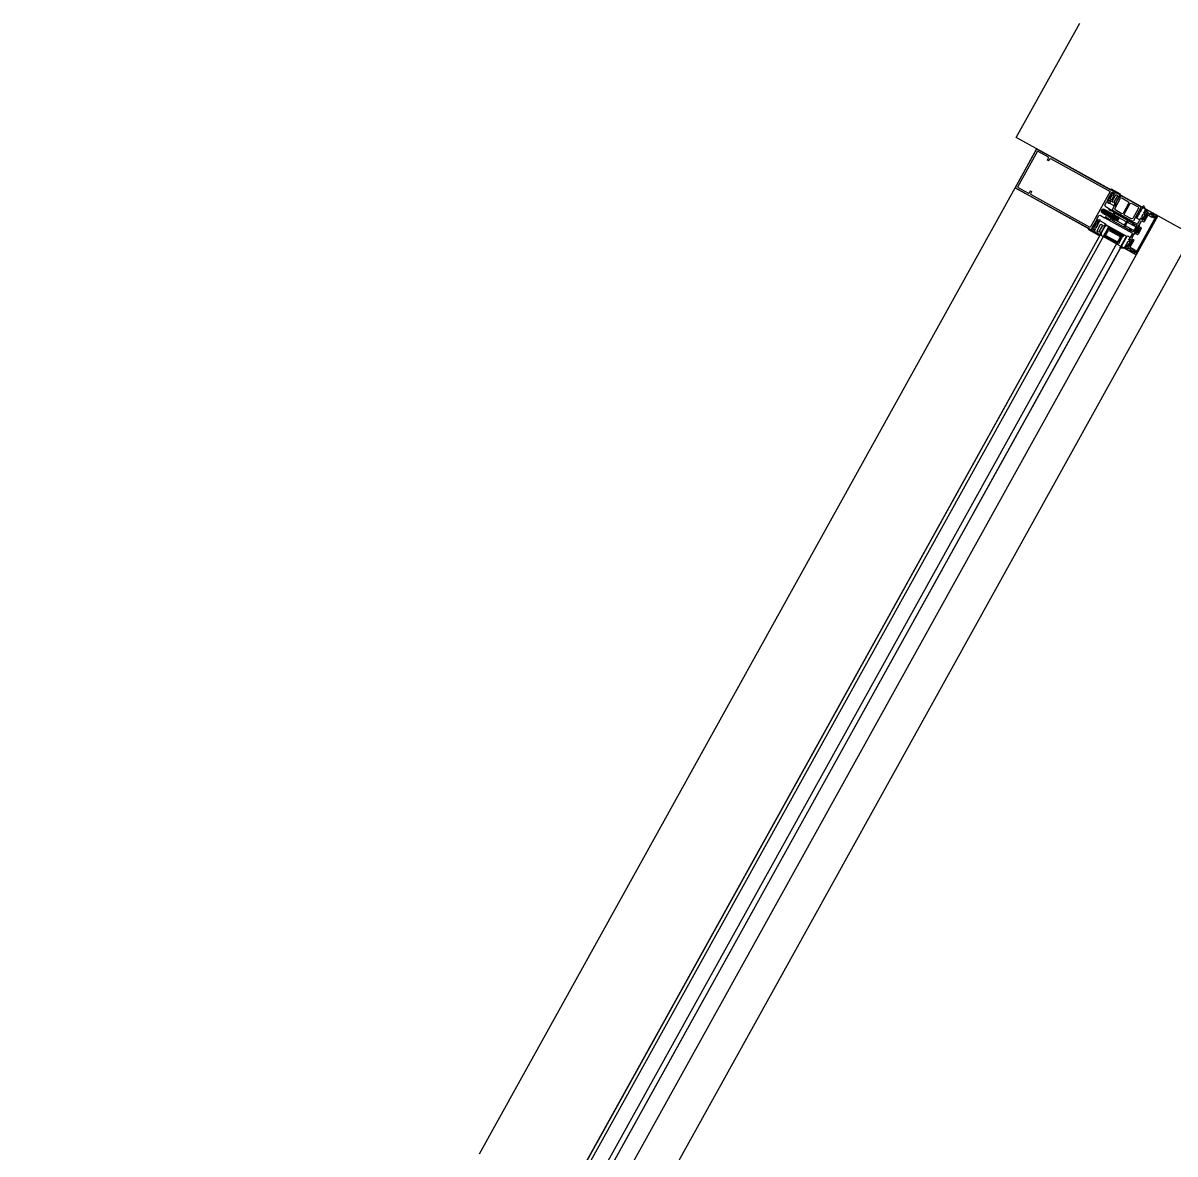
# Model space of a CAD drawing. Header units: metres. Extents: x 3.2 to 22.3, y 0.7 to 22.8.
# Drawn here: x 14.998 to 15.528, y 10.209 to 10.729 of the extents above; entities that cross this region are included whole.
import ezdxf

# ---------------------------------------------------------------- set-up
doc = ezdxf.new("R2010")
doc.units = ezdxf.units.M
doc.layers.add('ARREDI', color=9, linetype='Continuous')
doc.layers.add('PARETI_STRUTTURE', color=7, linetype='Continuous')

msp = doc.modelspace()

# ---------------------------------------------------------------- linework, layer by layer
at = {"layer": 'ARREDI'}
for points in [[(15.45465, 10.65338), (15.46439, 10.67095)], [(15.46946, 10.66589), (15.46938, 10.66615), (15.46985, 10.66701), (15.46978, 10.66728), (15.46478, 10.67006), (15.45563, 10.65351), (15.46062, 10.65075), (15.46088, 10.65083), (15.46137, 10.65169)], [(15.46439, 10.67094), (15.46465, 10.67102)], [(15.46465, 10.67102), (15.47102, 10.66749), (15.4984, 10.65231)], [(15.47007, 10.66578), (15.4698, 10.66569), (15.46945, 10.66589)], [(15.47006, 10.66576), (15.47055, 10.66662), (15.47081, 10.66671), (15.49819, 10.65153)], [(15.45473, 10.65312), (15.45465, 10.65338)], [(15.4611, 10.64959), (15.45473, 10.65312)], [(15.50046, 10.65117), (15.4984, 10.65232), (15.49857, 10.65262)], [(15.49856, 10.65263), (15.49873, 10.65267)], [(15.49872, 10.65268), (15.50275, 10.65044)], [(15.48847, 10.63441), (15.4611, 10.64959)], [(15.46137, 10.65168), (15.46163, 10.65177), (15.46198, 10.65157)], [(15.46197, 10.65157), (15.46205, 10.65131), (15.46158, 10.65045), (15.46165, 10.65018)], [(15.48903, 10.635), (15.46165, 10.65018)], [(15.49819, 10.65153), (15.48902, 10.635)], [(15.49585, 10.64471), (15.4957, 10.64526), (15.49661, 10.64691)], [(15.49661, 10.64692), (15.49678, 10.64696), (15.49736, 10.64664)], [(15.49702, 10.6474), (15.49698, 10.64757), (15.49794, 10.64929), (15.4979, 10.64942), (15.49802, 10.64946), (15.49898, 10.65118)], [(15.49785, 10.64709), (15.49768, 10.64705), (15.49703, 10.64741)], [(15.4976, 10.64749), (15.49775, 10.64838), (15.49871, 10.6501), (15.49937, 10.6507)], [(15.49782, 10.64741), (15.4976, 10.64749)], [(15.49837, 10.64698), (15.49781, 10.64598)], [(15.49782, 10.64742), (15.49792, 10.64758), (15.49847, 10.64728), (15.49851, 10.64722), (15.4985, 10.64711), (15.49835, 10.64694), (15.49797, 10.64628)], [(15.49785, 10.64709), (15.49803, 10.64744), (15.49835, 10.64713)], [(15.49826, 10.6482), (15.49912, 10.64976)], [(15.49834, 10.64795), (15.49826, 10.64821)], [(15.49867, 10.64776), (15.49833, 10.64794)], [(15.49834, 10.64713), (15.49837, 10.64699)], [(15.49893, 10.64784), (15.49866, 10.64776)], [(15.49979, 10.64939), (15.49893, 10.64784)], [(15.49898, 10.65118), (15.49914, 10.65123), (15.4998, 10.65086)], [(15.49912, 10.64975), (15.49938, 10.64984)], [(15.49927, 10.6467), (15.49919, 10.64696), (15.50083, 10.64994)], [(15.49938, 10.65069), (15.49956, 10.65055)], [(15.49938, 10.64983), (15.49971, 10.64965)], [(15.50054, 10.6509), (15.50023, 10.65036), (15.50018, 10.65014), (15.50012, 10.65007), (15.50001, 10.65007), (15.49945, 10.65037), (15.49955, 10.65056)], [(15.4998, 10.65087), (15.49984, 10.6507), (15.49965, 10.65036), (15.50008, 10.65026)], [(15.49971, 10.64965), (15.49979, 10.64939)], [(15.50146, 10.6498), (15.50154, 10.64954), (15.4999, 10.64656)], [(15.50021, 10.65031), (15.50008, 10.65026)], [(15.50055, 10.6509), (15.50021, 10.65031)], [(15.50084, 10.64992), (15.5011, 10.65001), (15.50146, 10.6498)], [(15.50118, 10.64696), (15.50113, 10.6471), (15.50123, 10.64727)], [(15.50117, 10.64697), (15.50121, 10.64684)], [(15.50122, 10.64727), (15.50136, 10.64731), (15.5015, 10.64736)], [(15.5015, 10.64735), (15.50154, 10.64744), (15.50159, 10.64752)], [(15.50156, 10.64765), (15.50152, 10.64779), (15.50161, 10.64796)], [(15.50155, 10.64766), (15.50159, 10.64752)], [(15.50161, 10.64796), (15.50175, 10.648), (15.50188, 10.64804)], [(15.50201, 10.64896), (15.50185, 10.64917), (15.50232, 10.64953), (15.50246, 10.64967), (15.5028, 10.65028)], [(15.50198, 10.64822), (15.50188, 10.64804)], [(15.50194, 10.64835), (15.50191, 10.6485), (15.50326, 10.64931)], [(15.50194, 10.64836), (15.50198, 10.64822)], [(15.502, 10.64897), (15.50308, 10.64961)], [(15.50275, 10.65045), (15.5028, 10.65028)], [(15.50308, 10.64961), (15.50326, 10.6493)], [(15.49966, 10.64077), (15.49935, 10.64094), (15.4995, 10.64116), (15.49932, 10.64126), (15.49914, 10.64114), (15.49868, 10.64139), (15.4987, 10.64161), (15.49852, 10.64148), (15.49807, 10.64173), (15.49807, 10.64196), (15.49789, 10.64183), (15.49745, 10.64208), (15.49746, 10.6423), (15.49728, 10.64218), (15.49682, 10.64243), (15.49684, 10.64264), (15.49666, 10.64251), (15.49621, 10.64276), (15.49623, 10.64298), (15.49603, 10.64286), (15.49559, 10.64311), (15.4956, 10.64333), (15.49542, 10.64321), (15.4951, 10.64337), (15.49457, 10.64322), (15.49416, 10.64247), (15.49431, 10.64193), (15.49492, 10.64158), (15.49492, 10.64137), (15.4951, 10.64148), (15.49555, 10.64125), (15.49553, 10.64102), (15.49571, 10.64115), (15.49617, 10.6409), (15.49616, 10.64068), (15.49634, 10.6408), (15.49678, 10.64055), (15.49678, 10.64033), (15.49696, 10.64046), (15.49741, 10.64021), (15.49739, 10.64), (15.49757, 10.64012), (15.49803, 10.63987), (15.49802, 10.63965), (15.4982, 10.63977), (15.49861, 10.63954), (15.49868, 10.63927), (15.49806, 10.63854), (15.4966, 10.63935), (15.49814, 10.6385), (15.49827, 10.63854), (15.49875, 10.63938), (15.49898, 10.63979), (15.49884, 10.63975), (15.49819, 10.64014), (15.49824, 10.6402), (15.49831, 10.64027), (15.49837, 10.64035), (15.49849, 10.64051), (15.49862, 10.6407), (15.49872, 10.64081), (15.49879, 10.64089), (15.49928, 10.64127), (15.49924, 10.64121), (15.49918, 10.64116), (15.49913, 10.64109), (15.49907, 10.64101), (15.499, 10.64092), (15.49895, 10.64083), (15.4988, 10.64062), (15.49857, 10.6403), (15.49843, 10.64009), (15.49836, 10.63999), (15.4983, 10.63991), (15.49824, 10.63983), (15.49863, 10.63982), (15.49936, 10.6407), (15.4994, 10.64056), (15.49947, 10.63958), (15.49988, 10.63913), (15.50053, 10.64058), (15.50049, 10.64052), (15.50043, 10.64047), (15.50037, 10.6404), (15.50032, 10.64031), (15.50026, 10.64025), (15.49945, 10.63944), (15.49894, 10.63851), (15.49892, 10.63829)], [(15.49424, 10.64204), (15.49466, 10.64278), (15.49495, 10.64329), (15.49499, 10.64338), (15.49466, 10.64278), (15.49422, 10.64292), (15.49499, 10.64338), (15.49545, 10.64313)], [(15.49424, 10.64204), (15.49423, 10.64293), (15.49499, 10.64339)], [(15.49549, 10.64305), (15.49546, 10.64312), (15.49542, 10.64304), (15.49471, 10.64177), (15.49424, 10.64204), (15.49423, 10.64292)], [(15.49546, 10.64312), (15.49542, 10.64304), (15.49471, 10.64177), (15.49424, 10.64204), (15.49495, 10.6433), (15.49499, 10.64339), (15.49549, 10.64309), (15.49586, 10.64287)], [(15.49466, 10.64278), (15.49491, 10.64212)], [(15.49549, 10.64138), (15.49514, 10.64157), (15.49586, 10.64288), (15.49624, 10.64288), (15.49621, 10.64281), (15.49617, 10.64272), (15.49614, 10.64263), (15.4961, 10.64252), (15.49606, 10.64242), (15.49596, 10.64218), (15.4958, 10.64182), (15.4957, 10.6416), (15.49566, 10.64149), (15.49561, 10.64139), (15.49559, 10.64129), (15.49555, 10.64121), (15.49552, 10.64114), (15.49562, 10.6411), (15.49566, 10.64117), (15.49573, 10.64125), (15.49579, 10.64133), (15.49592, 10.64153), (15.49608, 10.64174), (15.49638, 10.64218), (15.49659, 10.64247), (15.4967, 10.64255), (15.49664, 10.64246), (15.49657, 10.64239), (15.49652, 10.6423), (15.49645, 10.6422), (15.4963, 10.64199), (15.49607, 10.64167), (15.49587, 10.64138), (15.49581, 10.64128), (15.49574, 10.64121), (15.49569, 10.64113), (15.49614, 10.6412), (15.49664, 10.64215), (15.49659, 10.6421), (15.4965, 10.642), (15.49642, 10.64189), (15.49627, 10.64168), (15.49617, 10.64154), (15.49609, 10.64145), (15.49603, 10.64138), (15.49581, 10.64119), (15.49584, 10.64143), (15.49594, 10.64172), (15.49601, 10.64191), (15.49609, 10.64212), (15.49623, 10.6426), (15.49623, 10.64267), (15.4969, 10.64269), (15.49645, 10.64245), (15.49638, 10.64239), (15.49634, 10.64233), (15.49629, 10.64226), (15.49612, 10.64207), (15.49597, 10.64186), (15.49587, 10.64172), (15.49579, 10.64162), (15.49573, 10.64155), (15.49523, 10.64176), (15.49534, 10.64184), (15.4958, 10.64251), (15.49593, 10.64271), (15.496, 10.64279), (15.49606, 10.64287), (15.49608, 10.64296), (15.49597, 10.64282), (15.49576, 10.64252), (15.4953, 10.64186), (15.49495, 10.64136), (15.49503, 10.64181), (15.49501, 10.64148), (15.49505, 10.64146), (15.49548, 10.64182), (15.49533, 10.64165), (15.49526, 10.6416), (15.49519, 10.64154), (15.49608, 10.64257), (15.49602, 10.64252), (15.49598, 10.64245), (15.4959, 10.64236), (15.49583, 10.64227), (15.49568, 10.64207), (15.49557, 10.64192), (15.49532, 10.64165), (15.49507, 10.64168), (15.49506, 10.64158), (15.49488, 10.64136), (15.49495, 10.64136), (15.49491, 10.64169), (15.49471, 10.64178), (15.49491, 10.64169), (15.49507, 10.64168), (15.49501, 10.64183), (15.49497, 10.64193), (15.4949, 10.64211), (15.49546, 10.64306), (15.49548, 10.64297), (15.49546, 10.64304), (15.49547, 10.64294), (15.49546, 10.64301), (15.49546, 10.6429), (15.49544, 10.64298), (15.49546, 10.64286), (15.49543, 10.64294), (15.49543, 10.64281), (15.49541, 10.6429), (15.4954, 10.64273), (15.49536, 10.64263), (15.49539, 10.6428), (15.49537, 10.6429), (15.49546, 10.64312), (15.49586, 10.64287), (15.49578, 10.64274), (15.49571, 10.64266), (15.49565, 10.6426), (15.4956, 10.64253), (15.49571, 10.64267), (15.49571, 10.64267), (15.4956, 10.64253), (15.49552, 10.64242), (15.49535, 10.6427), (15.49536, 10.64263), (15.49532, 10.64252), (15.49525, 10.64237), (15.49509, 10.64192), (15.49517, 10.64223), (15.49527, 10.64248), (15.49531, 10.64259)], [(15.49497, 10.64194), (15.49503, 10.64207), (15.4951, 10.64224), (15.49519, 10.64246), (15.49529, 10.64267), (15.49533, 10.64278), (15.4954, 10.64285)], [(15.49509, 10.64193), (15.49503, 10.64178), (15.49507, 10.642)], [(15.49545, 10.64278), (15.49539, 10.64259), (15.49534, 10.64242), (15.49527, 10.6422), (15.49524, 10.64209), (15.49518, 10.64189)], [(15.49585, 10.64472), (15.4979, 10.64358)], [(15.49619, 10.64308), (15.4959, 10.64285)], [(15.49613, 10.64072), (15.49614, 10.64079), (15.49617, 10.64086), (15.49621, 10.64095), (15.49624, 10.64104), (15.49628, 10.64114), (15.49632, 10.64125), (15.49642, 10.64147), (15.49658, 10.64184), (15.49668, 10.64207), (15.49672, 10.64218), (15.49681, 10.64238), (15.49683, 10.64246)], [(15.49624, 10.64262), (15.49628, 10.64304)], [(15.49857, 10.63927), (15.49894, 10.63946), (15.49862, 10.63934), (15.49857, 10.63923), (15.49872, 10.6395), (15.49794, 10.63962), (15.4977, 10.64015), (15.49783, 10.64012), (15.49798, 10.64023), (15.49757, 10.64011), (15.49739, 10.64051), (15.49726, 10.64181), (15.49721, 10.64175), (15.49712, 10.64166), (15.49704, 10.64154), (15.49689, 10.64134), (15.49679, 10.64121), (15.49671, 10.6411), (15.49665, 10.64103), (15.49631, 10.64078), (15.49642, 10.64095), (15.49649, 10.64103), (15.49656, 10.64113), (15.4967, 10.64133), (15.49692, 10.64165), (15.49708, 10.64186), (15.49715, 10.64196), (15.49726, 10.64213), (15.49731, 10.6422), (15.49737, 10.64225), (15.49697, 10.64199), (15.49691, 10.64192), (15.49674, 10.64172), (15.49659, 10.64151), (15.49649, 10.64139), (15.49641, 10.64128), (15.49636, 10.64121), (15.49624, 10.64075), (15.4963, 10.64082), (15.49641, 10.64099), (15.49648, 10.64108), (15.49656, 10.64118), (15.4967, 10.6414), (15.49687, 10.64163), (15.497, 10.64183), (15.49709, 10.64195), (15.49714, 10.64203), (15.49721, 10.64213), (15.49748, 10.64193), (15.49752, 10.64234)], [(15.49681, 10.64207), (15.49678, 10.64199), (15.49674, 10.64188), (15.49669, 10.64171), (15.4966, 10.64147), (15.49653, 10.64131), (15.49649, 10.64118), (15.49646, 10.64111), (15.49645, 10.64103)], [(15.49681, 10.64273), (15.49652, 10.64251)], [(15.49671, 10.64254), (15.49679, 10.64265)], [(15.49675, 10.64038), (15.49676, 10.64045), (15.49679, 10.64052), (15.49683, 10.6406), (15.49686, 10.6407), (15.4969, 10.6408), (15.49696, 10.64091), (15.49706, 10.64114), (15.49721, 10.64149), (15.49731, 10.64173), (15.49735, 10.64184), (15.49739, 10.64194), (15.49742, 10.64203), (15.49746, 10.64212), (15.49749, 10.64219)], [(15.49711, 10.64186), (15.49709, 10.64177), (15.49703, 10.64163), (15.49698, 10.64146), (15.49689, 10.64124), (15.49684, 10.6411), (15.49681, 10.641), (15.49678, 10.64092)], [(15.49686, 10.64254), (15.49683, 10.64246)], [(15.49686, 10.64224), (15.49686, 10.64232), (15.49716, 10.64215)], [(15.49763, 10.6417), (15.49759, 10.64164), (15.49753, 10.64157), (15.49737, 10.64138), (15.49721, 10.64117), (15.49712, 10.64104), (15.49703, 10.64093), (15.49698, 10.64086), (15.49692, 10.64081)], [(15.49695, 10.64044), (15.49699, 10.64051), (15.49706, 10.6406), (15.49711, 10.64068), (15.49718, 10.64078), (15.49733, 10.64098), (15.49756, 10.6413), (15.4977, 10.64151), (15.49776, 10.64161)], [(15.49717, 10.64216), (15.49707, 10.6421)], [(15.49742, 10.64168), (15.49739, 10.64158), (15.49734, 10.64146), (15.49728, 10.64128), (15.49714, 10.64093), (15.49711, 10.64083), (15.49709, 10.64075)], [(15.49744, 10.64238), (15.49715, 10.64216)], [(15.49737, 10.64663), (15.49741, 10.64648), (15.4973, 10.64627)], [(15.49734, 10.64611), (15.4973, 10.64627)], [(15.49765, 10.64594), (15.49735, 10.64611)], [(15.49737, 10.64003), (15.49739, 10.6401), (15.49741, 10.64017), (15.49746, 10.64026), (15.49748, 10.64035), (15.49753, 10.64045), (15.49757, 10.64056), (15.49766, 10.64078), (15.49782, 10.64114), (15.49793, 10.64138), (15.49797, 10.64149), (15.49801, 10.64159), (15.49804, 10.64169), (15.49808, 10.64177), (15.49811, 10.64184)], [(15.49748, 10.6419), (15.49748, 10.64197), (15.49779, 10.64181)], [(15.49749, 10.64006), (15.49754, 10.64013), (15.49765, 10.6403), (15.49772, 10.64039), (15.49781, 10.64049), (15.49795, 10.64071), (15.49811, 10.64093), (15.49825, 10.64114), (15.49834, 10.64125), (15.49839, 10.64134), (15.49846, 10.64143), (15.49857, 10.64157)], [(15.49866, 10.64161), (15.49862, 10.64156), (15.49856, 10.6415), (15.49851, 10.64143), (15.49845, 10.64135), (15.49838, 10.64127), (15.49832, 10.64117), (15.49817, 10.64096), (15.49795, 10.64064), (15.49781, 10.64043), (15.49774, 10.64034), (15.49767, 10.64025), (15.49762, 10.64017), (15.49757, 10.64011)], [(15.49782, 10.64598), (15.49765, 10.64594)], [(15.49779, 10.64181), (15.49769, 10.64175)], [(15.49806, 10.64204), (15.49777, 10.64182)], [(15.49804, 10.64196), (15.49799, 10.64191), (15.49794, 10.64185), (15.49788, 10.64178), (15.49777, 10.64162)], [(15.49779, 10.64314), (15.49781, 10.64321), (15.49793, 10.64345)], [(15.49787, 10.64312), (15.49786, 10.64291), (15.4978, 10.64313)], [(15.4979, 10.64286), (15.49786, 10.64292)], [(15.49787, 10.64312), (15.49788, 10.64319)], [(15.49788, 10.64319), (15.498, 10.64342)], [(15.4979, 10.64359), (15.49794, 10.64345)], [(15.49819, 10.64273), (15.49812, 10.64274), (15.49792, 10.64287), (15.49817, 10.64277)], [(15.49806, 10.64602), (15.49798, 10.64628)], [(15.498, 10.64341), (15.49814, 10.64346)], [(15.49801, 10.64017), (15.4981, 10.64156), (15.49811, 10.64162), (15.49841, 10.64146)], [(15.50024, 10.64625), (15.50018, 10.64567), (15.50014, 10.64547), (15.49993, 10.64511), (15.49976, 10.64507), (15.49805, 10.64602)], [(15.49811, 10.64158), (15.49815, 10.642)], [(15.49813, 10.64345), (15.5093, 10.63727)], [(15.49823, 10.64275), (15.49816, 10.64277)], [(15.49844, 10.6428), (15.49821, 10.64273), (15.49843, 10.64281)], [(15.4985, 10.64117), (15.49951, 10.64116), (15.49982, 10.64088), (15.49971, 10.64074), (15.4995, 10.64045), (15.49919, 10.64001), (15.49904, 10.6398), (15.4989, 10.63961), (15.49885, 10.63952), (15.49878, 10.63944), (15.49876, 10.63935), (15.49881, 10.63941), (15.49885, 10.63947), (15.49892, 10.63956), (15.49898, 10.63966), (15.49905, 10.63974), (15.4992, 10.63995), (15.49942, 10.64027), (15.49956, 10.64047), (15.49964, 10.64059), (15.4997, 10.64066), (15.49975, 10.64075), (15.49981, 10.64082), (15.49986, 10.64087), (15.4995, 10.64066), (15.49849, 10.63997), (15.49853, 10.64002), (15.4986, 10.64009), (15.49867, 10.64019), (15.49878, 10.64033), (15.49892, 10.64052), (15.49902, 10.64065), (15.49909, 10.64073), (15.49903, 10.64112), (15.49874, 10.64129), (15.4987, 10.64109), (15.49867, 10.64102), (15.49855, 10.64064), (15.49845, 10.64041), (15.4983, 10.63981), (15.49893, 10.63946), (15.49955, 10.63912), (15.49957, 10.6393), (15.49958, 10.63939), (15.49961, 10.63946), (15.49965, 10.63958), (15.49972, 10.63975), (15.4998, 10.63998), (15.49986, 10.64015), (15.4999, 10.64026), (15.49997, 10.64051), (15.49997, 10.64059), (15.5006, 10.64046), (15.50057, 10.64039), (15.50053, 10.64031), (15.5005, 10.64021), (15.50046, 10.64011), (15.50042, 10.64), (15.50032, 10.63976), (15.50017, 10.63942), (15.50007, 10.63918), (15.50002, 10.63907), (15.49998, 10.63897), (15.49995, 10.63887), (15.49991, 10.63879), (15.49988, 10.63872), (15.49982, 10.63854), (15.49981, 10.63858), (15.4999, 10.63854), (15.5005, 10.63878), (15.50038, 10.64009), (15.50033, 10.64002), (15.50025, 10.63992), (15.50016, 10.63981), (15.50001, 10.63961), (15.4999, 10.63948), (15.49983, 10.63938), (15.49977, 10.63931), (15.49938, 10.63901), (15.49944, 10.63906), (15.49949, 10.63913), (15.49955, 10.63921), (15.49969, 10.63941), (15.49983, 10.63962), (15.50005, 10.63994), (15.50012, 10.64031), (15.50008, 10.64026), (15.50003, 10.64019), (15.49986, 10.63999), (15.49971, 10.63979), (15.49961, 10.63966), (15.49953, 10.63955), (15.49947, 10.63948), (15.49936, 10.63902), (15.49941, 10.63909), (15.49952, 10.63926), (15.49959, 10.63936), (15.49968, 10.63945), (15.49998, 10.6399), (15.50012, 10.64011), (15.5002, 10.64022), (15.50026, 10.64032), (15.50033, 10.6404), (15.49995, 10.64034), (15.49961, 10.64054), (15.49997, 10.64055), (15.49993, 10.641), (15.49977, 10.64124), (15.49996, 10.64199), (15.49852, 10.6428), (15.50005, 10.64195), (15.50009, 10.64181), (15.49963, 10.64096), (15.49952, 10.64094), (15.49873, 10.64137), (15.4985, 10.64117), (15.49873, 10.64124), (15.49868, 10.64169), (15.4985, 10.64117)], [(15.49843, 10.64282), (15.4985, 10.64281)], [(15.49845, 10.64281), (15.49852, 10.64279)], [(15.4999, 10.64658), (15.49963, 10.64649), (15.49927, 10.6467)], [(15.50024, 10.64626), (15.50049, 10.64624), (15.50052, 10.64498)], [(15.50088, 10.645), (15.50052, 10.64498)], [(15.50083, 10.64656), (15.50087, 10.64499)], [(15.50084, 10.64656), (15.50098, 10.64662), (15.50112, 10.64666)], [(15.50121, 10.64684), (15.50111, 10.64666)], [(15.51178, 10.64175), (15.51182, 10.64161), (15.51172, 10.64145)], [(15.51174, 10.64189), (15.51184, 10.64205)], [(15.51179, 10.64174), (15.51175, 10.64188)], [(15.51211, 10.64213), (15.51197, 10.64209), (15.51184, 10.64205)], [(15.51216, 10.64244), (15.5122, 10.6423), (15.51211, 10.64213)], [(15.51213, 10.64257), (15.51222, 10.64274)], [(15.51217, 10.64243), (15.51213, 10.64257)], [(15.51222, 10.64274), (15.51236, 10.64278), (15.5125, 10.64282)], [(15.51254, 10.64313), (15.51259, 10.64299), (15.51249, 10.64282)], [(15.51251, 10.64326), (15.51261, 10.64343)], [(15.51255, 10.64312), (15.51251, 10.64326)], [(15.5126, 10.64343), (15.51274, 10.64347), (15.51288, 10.64351)], [(15.51301, 10.6439), (15.51297, 10.64368), (15.51287, 10.64351)], [(15.51302, 10.6439), (15.51341, 10.64497)], [(15.51341, 10.64497), (15.51363, 10.645), (15.51387, 10.64413), (15.51444, 10.64344)], [(15.51442, 10.64163), (15.51431, 10.64143), (15.51376, 10.64173), (15.5137, 10.64183), (15.51371, 10.64191), (15.51388, 10.64206), (15.51449, 10.64319)], [(15.51383, 10.64201), (15.51416, 10.64259)], [(15.51386, 10.64186), (15.51384, 10.642)], [(15.51406, 10.64166), (15.51386, 10.64186)], [(15.51424, 10.64169), (15.51406, 10.64166)], [(15.51417, 10.6426), (15.51443, 10.64267)], [(15.51436, 10.64189), (15.51425, 10.64169)], [(15.51631, 10.64119), (15.51621, 10.64124), (15.51531, 10.64235), (15.51434, 10.6429), (15.51459, 10.64334), (15.52002, 10.64033)], [(15.51436, 10.6419), (15.51452, 10.64194), (15.51484, 10.64176), (15.5152, 10.64137)], [(15.51634, 10.64111), (15.51617, 10.64118), (15.51523, 10.64222), (15.51442, 10.64266)], [(15.51442, 10.64164), (15.51453, 10.64166)], [(15.51444, 10.64344), (15.5145, 10.64319)], [(15.51456, 10.64165), (15.51462, 10.64153)], [(15.48978, 10.63435), (15.48974, 10.63451), (15.4907, 10.63623), (15.49066, 10.63636), (15.49078, 10.6364), (15.49174, 10.63812)], [(15.49058, 10.63437), (15.49036, 10.63444), (15.49051, 10.63532), (15.49146, 10.63705), (15.49214, 10.63764)], [(15.49101, 10.63515), (15.49187, 10.6367)], [(15.49255, 10.63633), (15.49169, 10.63478)], [(15.49174, 10.63813), (15.4919, 10.63817), (15.49256, 10.63781)], [(15.49188, 10.6367), (15.49214, 10.63678)], [(15.49215, 10.63861), (15.49211, 10.63878), (15.49302, 10.64043)], [(15.49213, 10.63763), (15.49231, 10.63749), (15.49221, 10.63733), (15.49277, 10.63702), (15.49285, 10.63701), (15.49294, 10.63708), (15.49299, 10.6373)], [(15.49214, 10.63678), (15.49247, 10.6366)], [(15.49289, 10.63833), (15.49274, 10.63829), (15.49215, 10.63861)], [(15.49218, 10.63338), (15.49382, 10.63636)], [(15.49256, 10.63781), (15.4926, 10.63764), (15.49241, 10.6373), (15.49284, 10.6372)], [(15.49246, 10.63659), (15.49255, 10.63633)], [(15.49298, 10.63725), (15.49284, 10.6372)], [(15.49289, 10.63833), (15.49302, 10.63854)], [(15.49352, 10.63825), (15.49297, 10.63725), (15.49336, 10.63796)], [(15.49302, 10.64043), (15.49356, 10.64059), (15.49562, 10.63945)], [(15.49302, 10.63855), (15.49318, 10.63859)], [(15.49318, 10.63858), (15.49348, 10.63842)], [(15.49336, 10.63796), (15.49362, 10.63804), (15.49603, 10.63671), (15.49608, 10.63655), (15.49587, 10.63618), (15.49574, 10.63604), (15.49526, 10.63568)], [(15.49349, 10.63842), (15.49353, 10.63826)], [(15.49382, 10.63635), (15.49409, 10.63643)], [(15.49409, 10.63644), (15.4946, 10.63615)], [(15.49549, 10.64142), (15.49545, 10.641)], [(15.49553, 10.64096), (15.49546, 10.64096)], [(15.49553, 10.64096), (15.49583, 10.64118)], [(15.49575, 10.63949), (15.49561, 10.63945)], [(15.49587, 10.63973), (15.49574, 10.63949)], [(15.49581, 10.63946), (15.49593, 10.63968)], [(15.49585, 10.63932), (15.49581, 10.63946)], [(15.50701, 10.63314), (15.49585, 10.63932)], [(15.49588, 10.63973), (15.49593, 10.63977), (15.49616, 10.63984), (15.49599, 10.63973)], [(15.49594, 10.63968), (15.49599, 10.63973)], [(15.49611, 10.64107), (15.49607, 10.64066)], [(15.49615, 10.64062), (15.49608, 10.64062)], [(15.49616, 10.64061), (15.49645, 10.64084)], [(15.49616, 10.63984), (15.49623, 10.63983), (15.49649, 10.63965)], [(15.49627, 10.64073), (15.49631, 10.64078)], [(15.49674, 10.64068), (15.49643, 10.64085)], [(15.49656, 10.63941), (15.49649, 10.63965)], [(15.4966, 10.63935), (15.49656, 10.63941)], [(15.49674, 10.64073), (15.4967, 10.64031)], [(15.49677, 10.64027), (15.4967, 10.64027)], [(15.49678, 10.64027), (15.49707, 10.64049)], [(15.49688, 10.64038), (15.49694, 10.64045)], [(15.49736, 10.64033), (15.49706, 10.6405)], [(15.49736, 10.64038), (15.49732, 10.63997)], [(15.4974, 10.63992), (15.49733, 10.63992)], [(15.49826, 10.64135), (15.49821, 10.6413), (15.49816, 10.64123), (15.49799, 10.64103), (15.49784, 10.64082), (15.49774, 10.6407), (15.49766, 10.64059), (15.4976, 10.64052), (15.49755, 10.64046)], [(15.49798, 10.63999), (15.49768, 10.64016)], [(15.49806, 10.64138), (15.49796, 10.64109), (15.49788, 10.64088), (15.49781, 10.64069), (15.49777, 10.64056), (15.49774, 10.64046), (15.49771, 10.64039)], [(15.49853, 10.64114), (15.49848, 10.64109), (15.49842, 10.641), (15.49834, 10.64091), (15.49821, 10.64074), (15.49807, 10.64057), (15.49799, 10.64046), (15.49788, 10.64032)], [(15.49802, 10.63958), (15.49795, 10.63958)], [(15.498, 10.63969), (15.49801, 10.63976), (15.49804, 10.63983), (15.49808, 10.63991), (15.49811, 10.64001), (15.49815, 10.64011), (15.4982, 10.64022), (15.4983, 10.64045), (15.49845, 10.64081), (15.49855, 10.64104), (15.49859, 10.64115), (15.49868, 10.64134), (15.4987, 10.64142), (15.49873, 10.64149)], [(15.49803, 10.63958), (15.49832, 10.6398)], [(15.49832, 10.63863), (15.49805, 10.63855)], [(15.49935, 10.64116), (15.4993, 10.64099), (15.49921, 10.6408), (15.49917, 10.64068), (15.49908, 10.64046), (15.49892, 10.6401), (15.49883, 10.63987), (15.49878, 10.63977), (15.49874, 10.63966), (15.4987, 10.63957), (15.49867, 10.63948), (15.49865, 10.63942)], [(15.49898, 10.6411), (15.49891, 10.64103)], [(15.50455, 10.6353), (15.50441, 10.63525), (15.49893, 10.6383)], [(15.49931, 10.64072), (15.49922, 10.64043), (15.49915, 10.64026), (15.49897, 10.63972)], [(15.49931, 10.64135), (15.49902, 10.64113)], [(15.49912, 10.63977), (15.49911, 10.63964)], [(15.49923, 10.63934), (15.49919, 10.63893)], [(15.49919, 10.63889), (15.49926, 10.63888)], [(15.49998, 10.64081), (15.49995, 10.64074), (15.49992, 10.64066), (15.49988, 10.64056), (15.49984, 10.64045), (15.4998, 10.64035), (15.4997, 10.64011), (15.49955, 10.63975), (15.49945, 10.63952), (15.49939, 10.63941), (15.49935, 10.63931), (15.49932, 10.63921), (15.4993, 10.63913), (15.49927, 10.63906), (15.49924, 10.639)], [(15.49927, 10.63889), (15.49957, 10.63911)], [(15.49935, 10.64091), (15.49939, 10.64131)], [(15.50052, 10.64135), (15.49995, 10.64033)], [(15.50088, 10.63988), (15.50081, 10.63979), (15.50067, 10.63958), (15.50044, 10.63926), (15.5003, 10.63905), (15.50023, 10.63895), (15.50017, 10.63887), (15.5001, 10.63879), (15.50005, 10.63872), (15.50001, 10.63866)], [(15.50006, 10.63911), (15.50012, 10.63918), (15.50019, 10.63926), (15.50027, 10.63937), (15.50041, 10.63955), (15.50052, 10.63969), (15.50061, 10.6398), (15.50067, 10.63987)], [(15.50048, 10.63861), (15.50017, 10.63877)], [(15.50055, 10.64), (15.50045, 10.63971), (15.50037, 10.6395), (15.5003, 10.6393), (15.5002, 10.63901)], [(15.50056, 10.64066), (15.50026, 10.64043)], [(15.50135, 10.63803), (15.50156, 10.63787), (15.50971, 10.63334), (15.51056, 10.63488), (15.50241, 10.63939), (15.50224, 10.63946), (15.50137, 10.63942), (15.50128, 10.63889), (15.50137, 10.63914), (15.50143, 10.63929), (15.50148, 10.63946), (15.50151, 10.63953), (15.50182, 10.63965), (15.5008, 10.63843), (15.50099, 10.63832), (15.50103, 10.6384), (15.50085, 10.63845), (15.5008, 10.63843), (15.50099, 10.63832), (15.5015, 10.63925), (15.50141, 10.63912), (15.50127, 10.63894), (15.50117, 10.63881), (15.5011, 10.63872), (15.50099, 10.63858), (15.50109, 10.63809), (15.5011, 10.63829), (15.50134, 10.63841), (15.50141, 10.63848), (15.50174, 10.63893), (15.50185, 10.63907), (15.50195, 10.63918), (15.50212, 10.63934), (15.50207, 10.63927), (15.502, 10.63918), (15.5019, 10.63905), (15.50177, 10.63887), (15.50157, 10.63858), (15.50144, 10.6384), (15.50136, 10.63827), (15.50129, 10.63819), (15.50138, 10.63824), (15.50153, 10.63973), (15.50115, 10.64023), (15.50111, 10.64018), (15.50106, 10.64012), (15.501, 10.64005), (15.50089, 10.63989), (15.50052, 10.6382), (15.50048, 10.63865), (15.50051, 10.6382), (15.50044, 10.6382)], [(15.50049, 10.63831), (15.5005, 10.63837), (15.50053, 10.63844), (15.50057, 10.63853), (15.5006, 10.63862), (15.50064, 10.63872), (15.50068, 10.63883), (15.50078, 10.63906), (15.50093, 10.63942), (15.50105, 10.63965), (15.50109, 10.63976), (15.50117, 10.63996), (15.5012, 10.64004), (15.50123, 10.64011)], [(15.50059, 10.63833), (15.5005, 10.63822)], [(15.50052, 10.64135), (15.5007, 10.64136), (15.50614, 10.63835)], [(15.50059, 10.63826), (15.50052, 10.63819)], [(15.50067, 10.63837), (15.50058, 10.63826)], [(15.50082, 10.63862), (15.50059, 10.63833)], [(15.5006, 10.6402), (15.50064, 10.64062)], [(15.5006, 10.64016), (15.5006, 10.64025), (15.5009, 10.64008)], [(15.50137, 10.63962), (15.50133, 10.63957), (15.50127, 10.6395), (15.50111, 10.6393), (15.50096, 10.6391), (15.50086, 10.63897), (15.50077, 10.63886), (15.50072, 10.63879), (15.50066, 10.63873)], [(15.50091, 10.63868), (15.50067, 10.63837)], [(15.50091, 10.64008), (15.50081, 10.64003)], [(15.50109, 10.639), (15.50081, 10.63862)], [(15.50118, 10.64031), (15.50089, 10.64009)], [(15.50119, 10.63909), (15.50091, 10.63868)], [(15.50099, 10.63832), (15.50109, 10.63824), (15.50108, 10.63797), (15.50129, 10.63796)], [(15.50112, 10.6384), (15.50113, 10.63847), (15.50116, 10.63853), (15.50118, 10.63861), (15.50123, 10.63873), (15.50129, 10.63889)], [(15.50118, 10.63909), (15.50133, 10.63928), (15.50143, 10.63943), (15.50153, 10.63956), (15.50158, 10.63964), (15.50164, 10.63971), (15.5017, 10.63977)], [(15.50119, 10.63908), (15.50137, 10.63942), (15.50148, 10.63957), (15.50155, 10.63967), (15.50162, 10.63975), (15.50166, 10.63982)], [(15.50122, 10.63986), (15.50126, 10.64027)], [(15.50146, 10.63811), (15.50137, 10.63801), (15.5013, 10.63796)], [(15.5016, 10.63831), (15.50147, 10.63816), (15.50141, 10.63807)], [(15.50153, 10.63974), (15.50143, 10.63968)], [(15.50144, 10.63811), (15.50152, 10.63818)], [(15.5015, 10.63924), (15.50156, 10.63931), (15.50163, 10.6394)], [(15.50179, 10.63995), (15.50151, 10.63974)], [(15.50151, 10.63821), (15.50159, 10.63827), (15.50169, 10.63843), (15.50164, 10.63832)], [(15.50171, 10.63988), (15.50178, 10.63995)], [(15.50177, 10.63995), (15.50187, 10.63991), (15.50184, 10.63953)], [(15.50215, 10.63903), (15.50211, 10.63892), (15.50204, 10.63874)], [(15.50227, 10.63933), (15.50225, 10.63928), (15.50223, 10.63921), (15.50218, 10.63908), (15.50213, 10.63896), (15.50206, 10.63878)], [(15.50207, 10.63893), (15.50215, 10.63904), (15.50207, 10.6389)], [(15.50212, 10.63939), (15.50218, 10.63943)], [(15.50215, 10.63904), (15.50218, 10.63913), (15.5022, 10.6392), (15.50222, 10.63925)], [(15.50215, 10.63904), (15.5022, 10.6391), (15.50215, 10.63903)], [(15.5022, 10.63943), (15.50225, 10.63949)], [(15.50227, 10.63918), (15.50223, 10.63913)], [(15.50486, 10.63627), (15.50478, 10.63572), (15.50454, 10.63529)], [(15.50552, 10.63744), (15.50486, 10.63628)], [(15.50536, 10.63626), (15.50531, 10.63563)], [(15.50578, 10.63701), (15.50539, 10.63619)], [(15.50595, 10.6378), (15.50552, 10.63744)], [(15.50628, 10.63739), (15.50578, 10.63701)], [(15.50614, 10.63835), (15.50618, 10.63821), (15.50596, 10.63781)], [(15.5066, 10.63797), (15.50628, 10.63739)], [(15.5066, 10.63797), (15.50674, 10.63801), (15.50859, 10.63698)], [(15.50834, 10.63636), (15.50838, 10.63643)], [(15.50843, 10.6361), (15.50835, 10.63636)], [(15.50839, 10.63642), (15.50865, 10.63651)], [(15.50858, 10.637), (15.50862, 10.63686), (15.50852, 10.63669)], [(15.50857, 10.63655), (15.50853, 10.63668)], [(15.50865, 10.63651), (15.50883, 10.63641), (15.50856, 10.63655)], [(15.50896, 10.63645), (15.50882, 10.63641)], [(15.50895, 10.63644), (15.50884, 10.6364)], [(15.50929, 10.63705), (15.50896, 10.63644), (15.50933, 10.63713)], [(15.50941, 10.63631), (15.50919, 10.63589)], [(15.5093, 10.63727), (15.50934, 10.63713)], [(15.5093, 10.63704), (15.50956, 10.63713)], [(15.50942, 10.6363), (15.50969, 10.63638), (15.51031, 10.63603)], [(15.51081, 10.63652), (15.5107, 10.6365), (15.50956, 10.63712)], [(15.51063, 10.63906), (15.51055, 10.63932), (15.50986, 10.63971)], [(15.51924, 10.63995), (15.51463, 10.63162), (15.51001, 10.62328)], [(15.51249, 10.63794), (15.51039, 10.6342), (15.51018, 10.63414)], [(15.52002, 10.64034), (15.52006, 10.6402), (15.51023, 10.62246)], [(15.51064, 10.63969), (15.51068, 10.63955), (15.51055, 10.63932)], [(15.5106, 10.63982), (15.5107, 10.63999)], [(15.51064, 10.63967), (15.5106, 10.63981)], [(15.51166, 10.63848), (15.51063, 10.63905)], [(15.51097, 10.64007), (15.51083, 10.64002), (15.51069, 10.63998)], [(15.5108, 10.63653), (15.51231, 10.63925)], [(15.51102, 10.64037), (15.51106, 10.64024), (15.51096, 10.64007)], [(15.51098, 10.64051), (15.51108, 10.64067)], [(15.51102, 10.64036), (15.51098, 10.6405)], [(15.51135, 10.64076), (15.51121, 10.64071), (15.51107, 10.64067)], [(15.5114, 10.64106), (15.51144, 10.64092), (15.51134, 10.64076)], [(15.51136, 10.6412), (15.51146, 10.64136)], [(15.51141, 10.64105), (15.51136, 10.64119)], [(15.51173, 10.64144), (15.51159, 10.6414), (15.51145, 10.64136)], [(15.51192, 10.63855), (15.51166, 10.63848)], [(15.51193, 10.63856), (15.51227, 10.63918), (15.51233, 10.6394), (15.51241, 10.63947), (15.5125, 10.63946), (15.51305, 10.63915), (15.51293, 10.63894)], [(15.51232, 10.63925), (15.51245, 10.63931)], [(15.51244, 10.63931), (15.51272, 10.63924)], [(15.51249, 10.63793), (15.51275, 10.63801), (15.51371, 10.63749)], [(15.51272, 10.6387), (15.51268, 10.63886), (15.51279, 10.63907)], [(15.51273, 10.63924), (15.5128, 10.63907)], [(15.51362, 10.63834), (15.51345, 10.6383), (15.51273, 10.6387)], [(15.51292, 10.63982), (15.51284, 10.64008), (15.51341, 10.64111)], [(15.51353, 10.6397), (15.51326, 10.63962), (15.51291, 10.63981)], [(15.51296, 10.63884), (15.51293, 10.63895)], [(15.51313, 10.63884), (15.51299, 10.63882)], [(15.51461, 10.64152), (15.51446, 10.64059), (15.51386, 10.63949), (15.51313, 10.63884)], [(15.51342, 10.64111), (15.51368, 10.64119), (15.51403, 10.641)], [(15.51402, 10.641), (15.5141, 10.64073), (15.51353, 10.6397)], [(15.51455, 10.63987), (15.51449, 10.63978), (15.51442, 10.63976), (15.51362, 10.63835)], [(15.51383, 10.63751), (15.51372, 10.63748)], [(15.51559, 10.64069), (15.51382, 10.63751)], [(15.51521, 10.64136), (15.51522, 10.64125), (15.51453, 10.64), (15.51454, 10.63987)], [(15.51558, 10.64069), (15.51572, 10.64073), (15.51746, 10.63977)], [(15.51662, 10.64119), (15.51651, 10.64114), (15.51631, 10.64119)], [(15.51635, 10.64111), (15.51672, 10.64116)], [(15.51662, 10.64119), (15.51675, 10.64144)], [(15.51672, 10.64117), (15.5169, 10.6411)], [(15.51675, 10.64144), (15.51689, 10.64148)], [(15.51688, 10.64148), (15.51827, 10.64072)], [(15.5169, 10.6411), (15.51776, 10.64012)], [(15.51777, 10.64012), (15.51746, 10.63977)], [(15.51803, 10.63946), (15.51794, 10.63972), (15.51835, 10.64044)], [(15.51812, 10.6394), (15.51802, 10.63945)], [(15.51839, 10.63948), (15.51812, 10.6394)], [(15.51826, 10.64071), (15.51835, 10.64045)], [(15.5188, 10.64019), (15.51839, 10.63947)], [(15.5188, 10.64019), (15.51906, 10.64028)], [(15.51906, 10.64027), (15.51917, 10.64022)], [(15.51916, 10.64021), (15.51925, 10.63995)], [(15.4883, 10.6341), (15.48847, 10.6344), (15.49054, 10.63326)], [(15.48838, 10.63391), (15.4883, 10.63409)], [(15.49322, 10.63138), (15.49306, 10.63133), (15.48838, 10.63393)], [(15.49061, 10.63403), (15.49044, 10.63399), (15.48979, 10.63435)], [(15.49081, 10.63335), (15.49054, 10.63326), (15.4908, 10.63335)], [(15.49058, 10.63436), (15.49068, 10.63453), (15.49123, 10.63422), (15.49129, 10.63414), (15.49126, 10.63405), (15.49113, 10.63393), (15.49081, 10.63335), (15.49111, 10.63389)], [(15.49061, 10.63403), (15.49079, 10.63438), (15.49111, 10.63407)], [(15.4911, 10.63489), (15.49102, 10.63515)], [(15.49143, 10.6347), (15.49109, 10.63488)], [(15.4911, 10.63407), (15.49113, 10.63393)], [(15.49169, 10.63478), (15.49142, 10.6347)], [(15.49226, 10.63312), (15.49218, 10.63339)], [(15.49277, 10.63283), (15.49226, 10.63312)], [(15.49304, 10.63292), (15.49277, 10.63283)], [(15.49468, 10.63588), (15.49304, 10.63291)], [(15.49366, 10.63276), (15.4936, 10.63217), (15.49356, 10.63199), (15.49323, 10.63139)], [(15.49366, 10.63276), (15.49391, 10.63275)], [(15.4943, 10.6315), (15.49394, 10.63149), (15.49391, 10.63275)], [(15.49453, 10.63317), (15.4944, 10.63312), (15.49426, 10.63307)], [(15.4943, 10.6315), (15.49426, 10.63307)], [(15.49459, 10.63348), (15.49463, 10.63334), (15.49453, 10.63317)], [(15.49455, 10.63361), (15.49465, 10.63378)], [(15.49459, 10.63347), (15.49455, 10.63361)], [(15.4946, 10.63614), (15.49468, 10.63588)], [(15.49492, 10.63386), (15.49478, 10.63382), (15.49464, 10.63378)], [(15.49497, 10.63417), (15.49501, 10.63403), (15.49491, 10.63387)], [(15.49493, 10.6343), (15.49503, 10.63447)], [(15.49497, 10.63416), (15.49493, 10.6343)], [(15.4953, 10.63455), (15.49516, 10.63451), (15.49502, 10.63447)], [(15.49541, 10.63547), (15.49527, 10.63568)], [(15.49535, 10.63487), (15.49539, 10.63473), (15.4953, 10.63456)], [(15.49541, 10.63548), (15.4965, 10.63612), (15.49668, 10.63581), (15.49533, 10.63501)], [(15.49535, 10.63486), (15.49533, 10.63501)], [(15.50448, 10.63161), (15.50387, 10.6305), (15.50363, 10.63131), (15.49778, 10.63456), (15.49698, 10.63433), (15.4976, 10.63544)], [(15.49705, 10.63446), (15.49719, 10.63439)], [(15.49713, 10.6346), (15.49741, 10.63445)], [(15.4972, 10.63473), (15.49762, 10.63451)], [(15.49728, 10.63488), (15.50417, 10.63106)], [(15.49736, 10.63502), (15.50425, 10.6312)], [(15.49744, 10.63516), (15.50432, 10.63134)], [(15.49751, 10.63529), (15.5044, 10.63147)], [(15.50449, 10.63163), (15.4976, 10.63545)], [(15.50368, 10.63116), (15.5041, 10.63092)], [(15.50503, 10.63491), (15.50498, 10.63505), (15.5053, 10.63563)], [(15.507, 10.63393), (15.50686, 10.63389), (15.50502, 10.63492)], [(15.50593, 10.63099), (15.50581, 10.63077)], [(15.50594, 10.63099), (15.5062, 10.63107), (15.50723, 10.6305)], [(15.50841, 10.63237), (15.50844, 10.63226), (15.50692, 10.62954)], [(15.507, 10.63394), (15.50709, 10.6341)], [(15.50715, 10.63318), (15.50701, 10.63314)], [(15.50709, 10.6341), (15.50723, 10.63414)], [(15.50718, 10.63326), (15.50752, 10.63387), (15.50714, 10.63317)], [(15.50727, 10.633), (15.50719, 10.63326)], [(15.50731, 10.63409), (15.50748, 10.634), (15.50723, 10.63414)], [(15.50724, 10.63436), (15.50728, 10.63443)], [(15.50732, 10.6341), (15.50724, 10.63436)], [(15.50841, 10.63237), (15.50727, 10.63299)], [(15.50728, 10.63442), (15.50754, 10.63451)], [(15.50748, 10.634), (15.50752, 10.63386)], [(15.5075, 10.63398), (15.50753, 10.63387)], [(15.50754, 10.63451), (15.50804, 10.63423)], [(15.50797, 10.63329), (15.50789, 10.63355), (15.50811, 10.63397)], [(15.50885, 10.63302), (15.50859, 10.63294), (15.50796, 10.63329)], [(15.50804, 10.63423), (15.50812, 10.63396)], [(15.50821, 10.62982), (15.50813, 10.63008), (15.51019, 10.63383), (15.51013, 10.63404)], [(15.50892, 10.63581), (15.50842, 10.63609)], [(15.5103, 10.63603), (15.51038, 10.63577), (15.50885, 10.63302)], [(15.50919, 10.6359), (15.50892, 10.63582)], [(15.50929, 10.63218), (15.51132, 10.63584)], [(15.50932, 10.63207), (15.5093, 10.63219)], [(15.51132, 10.63584), (15.51143, 10.63587), (15.50945, 10.63231), (15.50933, 10.63207), (15.5095, 10.63198), (15.50962, 10.63221), (15.51159, 10.63577), (15.51143, 10.63587), (15.51159, 10.63577), (15.51147, 10.63553), (15.5095, 10.63198), (15.50933, 10.63207), (15.5113, 10.63563), (15.51143, 10.63587)], [(15.50961, 10.63201), (15.5095, 10.63198)], [(15.5116, 10.63578), (15.51163, 10.63567), (15.5096, 10.63201)], [(15.5097, 10.63333), (15.50979, 10.63307)], [(15.50971, 10.63333), (15.51056, 10.63487), (15.51083, 10.63496)], [(15.51084, 10.63173), (15.50991, 10.63223), (15.51037, 10.63307), (15.5113, 10.63255), (15.51037, 10.63307), (15.51115, 10.63445), (15.51037, 10.63307), (15.5103, 10.63295), (15.50992, 10.63225)], [(15.51085, 10.63173), (15.50991, 10.63223), (15.5108, 10.63173), (15.51088, 10.63173)], [(15.51085, 10.63174), (15.50992, 10.63225), (15.51031, 10.63294), (15.51124, 10.63243)], [(15.5103, 10.63295), (15.51021, 10.63299), (15.51014, 10.63299), (15.51021, 10.63299), (15.5103, 10.63295), (15.51123, 10.63243)], [(15.51124, 10.63244), (15.5103, 10.63294), (15.51037, 10.63307), (15.5113, 10.63255)], [(15.51037, 10.63307), (15.5116, 10.63529), (15.51249, 10.63479), (15.51159, 10.63528), (15.5112, 10.63458), (15.51213, 10.63406)], [(15.51062, 10.63332), (15.51077, 10.63285)], [(15.5116, 10.63529), (15.51109, 10.63469), (15.51112, 10.63464), (15.51106, 10.63411), (15.51071, 10.63379), (15.51063, 10.63332), (15.51106, 10.63411), (15.51154, 10.63423), (15.51217, 10.63404), (15.51153, 10.63422), (15.51205, 10.63371), (15.51163, 10.63307), (15.51124, 10.63368), (15.51207, 10.63387), (15.51205, 10.63371), (15.51202, 10.63362), (15.512, 10.63352), (15.51194, 10.63343), (15.5119, 10.63334), (15.51186, 10.63325), (15.51177, 10.63311), (15.51172, 10.63301)], [(15.51115, 10.63355), (15.51067, 10.63381)], [(15.5107, 10.63308), (15.5107, 10.63322)], [(15.51071, 10.63308), (15.51141, 10.63266), (15.5107, 10.63308)], [(15.51077, 10.63287), (15.51127, 10.63242)], [(15.51077, 10.63287), (15.51127, 10.63242)], [(15.51078, 10.63285), (15.51126, 10.63241)], [(15.51112, 10.6319), (15.5108, 10.63174)], [(15.51093, 10.63348), (15.51162, 10.63305), (15.51104, 10.63342), (15.51119, 10.63371), (15.51108, 10.63376)], [(15.51104, 10.63342), (15.51093, 10.63348), (15.51104, 10.63342), (15.51124, 10.63369)], [(15.51119, 10.63371), (15.51104, 10.63342)], [(15.51108, 10.63341), (15.51123, 10.63368)], [(15.51252, 10.63445), (15.51112, 10.63189), (15.51114, 10.63196), (15.51109, 10.63189)], [(15.51121, 10.63205), (15.5111, 10.63211), (15.51235, 10.63435), (15.51244, 10.63429)], [(15.51115, 10.63198), (15.51111, 10.63191)], [(15.5112, 10.63458), (15.51112, 10.63464), (15.5112, 10.63458)], [(15.51124, 10.63216), (15.51116, 10.632)], [(15.51118, 10.6341), (15.51131, 10.63417), (15.51203, 10.63379), (15.51131, 10.63417)], [(15.51122, 10.6325), (15.51128, 10.63254)], [(15.51123, 10.63248), (15.51125, 10.63239)], [(15.51219, 10.63407), (15.51209, 10.63405)], [(15.51223, 10.63408), (15.5121, 10.63406)], [(15.51244, 10.63431), (15.5124, 10.63424), (15.51236, 10.63419)], [(15.5124, 10.63424), (15.51244, 10.63431)], [(15.5125, 10.63479), (15.51253, 10.63445)], [(15.50275, 10.62538), (15.50265, 10.62557), (15.50336, 10.62648)], [(15.50352, 10.62663), (15.50336, 10.62647)], [(15.50361, 10.6268), (15.50352, 10.62663)], [(15.50358, 10.62693), (15.50354, 10.62707), (15.50363, 10.62724)], [(15.50357, 10.62694), (15.50361, 10.62681)], [(15.50391, 10.62732), (15.50377, 10.62728), (15.50363, 10.62724)], [(15.50374, 10.63094), (15.50402, 10.63078)], [(15.5038, 10.63073), (15.50394, 10.63065)], [(15.504, 10.62749), (15.5039, 10.62732)], [(15.50396, 10.62762), (15.50392, 10.62776), (15.50402, 10.62793)], [(15.50395, 10.62763), (15.504, 10.62749)], [(15.50429, 10.62801), (15.50415, 10.62797), (15.50401, 10.62793)], [(15.50438, 10.62818), (15.50428, 10.62801)], [(15.50434, 10.62831), (15.5043, 10.62845), (15.5044, 10.62862)], [(15.50434, 10.62832), (15.50438, 10.62818)], [(15.50439, 10.62862), (15.50453, 10.62866), (15.50467, 10.6287)], [(15.51023, 10.62247), (15.5101, 10.62242), (15.50465, 10.62544), (15.5049, 10.62588), (15.50587, 10.62534), (15.50736, 10.62515), (15.50754, 10.62498)], [(15.50476, 10.62887), (15.50466, 10.6287)], [(15.50472, 10.629), (15.50468, 10.62914), (15.50478, 10.62931)], [(15.50472, 10.62901), (15.50476, 10.62887)], [(15.50605, 10.62637), (15.50602, 10.62648), (15.50613, 10.62669), (15.50559, 10.627), (15.50548, 10.627), (15.50541, 10.62694), (15.50536, 10.62672), (15.50474, 10.62559)], [(15.50477, 10.62931), (15.50491, 10.62935), (15.50505, 10.62939)], [(15.50514, 10.62955), (15.50505, 10.62939)], [(15.50511, 10.62969), (15.50506, 10.62983), (15.50516, 10.62999)], [(15.50507, 10.6262), (15.5054, 10.62679)], [(15.50516, 10.62593), (15.50508, 10.6262)], [(15.5051, 10.6297), (15.50514, 10.62956)], [(15.50515, 10.63), (15.50529, 10.63004), (15.50543, 10.63008)], [(15.50733, 10.62523), (15.50596, 10.62548), (15.50515, 10.62593)], [(15.50541, 10.62679), (15.50553, 10.62684)], [(15.50552, 10.63024), (15.50543, 10.63008)], [(15.50549, 10.63038), (15.50545, 10.63052), (15.50554, 10.63068)], [(15.50548, 10.63039), (15.50552, 10.63025)], [(15.50553, 10.62684), (15.50581, 10.62677)], [(15.50554, 10.63068), (15.50567, 10.63073), (15.50581, 10.63077)], [(15.50581, 10.62623), (15.50577, 10.6264), (15.50588, 10.62661)], [(15.50582, 10.62677), (15.50589, 10.6266)], [(15.50677, 10.62601), (15.50667, 10.62596), (15.50613, 10.62606), (15.50582, 10.62624)], [(15.50593, 10.62762), (15.5065, 10.62865)], [(15.50601, 10.62735), (15.50593, 10.62761)], [(15.50635, 10.62715), (15.50601, 10.62735)], [(15.50622, 10.62637), (15.50608, 10.62636)], [(15.50765, 10.62918), (15.50771, 10.62906), (15.50754, 10.62809), (15.50693, 10.62699), (15.50622, 10.62638)], [(15.50662, 10.62724), (15.50635, 10.62716)], [(15.50651, 10.62864), (15.50677, 10.62872)], [(15.50719, 10.62826), (15.50662, 10.62723)], [(15.50677, 10.62873), (15.50712, 10.62853)], [(15.50764, 10.62741), (15.50758, 10.62731), (15.50746, 10.62726), (15.50677, 10.62601)], [(15.50751, 10.62917), (15.5074, 10.62897), (15.50684, 10.62927), (15.5068, 10.62933), (15.50681, 10.62944), (15.50696, 10.62961), (15.50731, 10.63023)], [(15.50695, 10.62939), (15.50693, 10.62953)], [(15.50716, 10.6292), (15.50695, 10.62939)], [(15.50711, 10.62853), (15.50719, 10.62826)], [(15.50733, 10.62922), (15.50715, 10.62919)], [(15.50723, 10.6305), (15.50731, 10.63023)], [(15.50745, 10.62943), (15.50734, 10.62922)], [(15.50748, 10.62585), (15.50744, 10.62599), (15.5092, 10.62917)], [(15.50745, 10.62943), (15.50761, 10.62947), (15.50833, 10.62907)], [(15.50748, 10.62585), (15.50921, 10.62489)], [(15.50751, 10.62917), (15.50762, 10.6292)], [(15.50834, 10.62908), (15.50838, 10.62891), (15.50762, 10.62748), (15.50763, 10.62741)], [(15.50821, 10.62981), (15.50917, 10.62928)], [(15.50918, 10.62929), (15.5092, 10.62918)], [(15.50275, 10.62537), (15.50361, 10.62563), (15.5045, 10.62551), (15.50475, 10.62559)], [(15.50735, 10.62524), (15.50748, 10.62513), (15.50764, 10.62478)], [(15.50755, 10.62497), (15.50756, 10.62486), (15.50742, 10.62461)], [(15.50746, 10.62447), (15.50742, 10.62461)], [(15.50885, 10.62371), (15.50746, 10.62447)], [(15.50779, 10.62467), (15.50764, 10.62478)], [(15.50908, 10.62444), (15.50779, 10.62467)], [(15.50911, 10.62379), (15.50884, 10.6237)], [(15.50922, 10.6249), (15.50908, 10.62445)], [(15.50911, 10.62378), (15.50951, 10.62451)], [(15.50951, 10.6245), (15.50978, 10.62458), (15.50987, 10.62453)], [(15.50987, 10.62452), (15.50996, 10.62426), (15.50956, 10.62354)], [(15.50964, 10.62327), (15.50956, 10.62353)], [(15.50974, 10.62321), (15.50963, 10.62326)], [(15.51, 10.62329), (15.50974, 10.62321)]]:
    msp.add_lwpolyline(points, dxfattribs=at)
for points in [[(15.4994, 10.64276), (15.49925, 10.64331), (15.50268, 10.6495), (15.50322, 10.64965), (15.51218, 10.64469), (15.51233, 10.64415), (15.50889, 10.63796), (15.50836, 10.63781)], [(15.50299, 10.64843), (15.50353, 10.64858), (15.50671, 10.64681), (15.50686, 10.64629), (15.50418, 10.64144), (15.50365, 10.6413), (15.50047, 10.64306), (15.50032, 10.64361)], [(15.50054, 10.6509), (15.50045, 10.65117)], [(15.49503, 10.64181), (15.49527, 10.6421), (15.49539, 10.64227), (15.49527, 10.6421)], [(15.50487, 10.64064), (15.5047, 10.64115), (15.50738, 10.646), (15.50793, 10.64615), (15.51111, 10.64439), (15.51126, 10.64384), (15.50859, 10.63902), (15.50805, 10.63887)], [(15.49789, 10.64148), (15.49783, 10.64141), (15.49776, 10.64131), (15.49766, 10.6412), (15.49751, 10.64099), (15.49741, 10.64086), (15.49733, 10.64075), (15.49728, 10.64068), (15.49722, 10.64063)], [(15.501, 10.63973), (15.50094, 10.63965), (15.50087, 10.63958), (15.50076, 10.63943), (15.50061, 10.63923), (15.50051, 10.63911), (15.50044, 10.63903), (15.50039, 10.63896)], [(15.5024, 10.6394), (15.50155, 10.63786)], [(15.50179, 10.63854), (15.5017, 10.63843), (15.50184, 10.63863), (15.50197, 10.63881), (15.50207, 10.63893), (15.50193, 10.63872)], [(14.99807, 9.73756), (15.49622, 10.6362), (15.4976, 10.63544), (14.99944, 9.7368)], [(15.00564, 9.73336), (15.5038, 10.632), (15.50587, 10.63085), (15.00771, 9.73222)], [(15.50339, 10.63111), (15.50363, 10.63031), (15.502, 10.62737), (15.49532, 10.63108), (15.49695, 10.63401), (15.49774, 10.63424)], [(15.50276, 10.63078), (15.50291, 10.63024), (15.50177, 10.62819), (15.49612, 10.63131), (15.49726, 10.63338), (15.4978, 10.63353)], [(15.50992, 10.63225), (15.50979, 10.63225), (15.50967, 10.63213), (15.50979, 10.63225)], [(15.51037, 10.63307), (15.51025, 10.63308), (15.51015, 10.63298), (15.51025, 10.63308)], [(15.51109, 10.63469), (15.51106, 10.63456), (15.51115, 10.63446), (15.51106, 10.63456)], [(15.51108, 10.63376), (15.51182, 10.6334)], [(15.51214, 10.63406), (15.51121, 10.63458)], [(15.51157, 10.63555), (15.51152, 10.63538), (15.51159, 10.63527), (15.51152, 10.63538)], [(15.51159, 10.63527), (15.51252, 10.63476)]]:
    msp.add_lwpolyline(points, close=True, dxfattribs=at)
for centre, radius, start, end in [((15.52684, 10.6203), 0.03467, 142.8743, 145.9509), ((15.44825, 10.66123), 0.05767, 336.4836, 338.1289)]:
    msp.add_arc(centre, radius, start, end, dxfattribs=at)
at = {"layer": 'PARETI_STRUTTURE'}
for points in [[(15.48085, 10.66206), (15.45501, 10.67637), (15.48422, 10.72906)], [(15.20806, 10.20855), (15.45456, 10.65322), (15.46449, 10.67112), (15.52011, 10.64029), (15.51018, 10.62238), (15.50328, 10.6262), (15.50586, 10.63086), (15.49622, 10.6362), (15.49364, 10.63155), (15.45456, 10.65322)], [(15.55026, 10.65733), (15.53594, 10.63151), (15.48084, 10.66206)], [(15.51019, 10.62238), (15.45456, 10.65322)], [(17.79743, 9.37787), (15.53594, 10.63151), (15.02051, 9.70171)], [(15.49364, 10.63155), (15.24714, 10.18688)], [(15.50329, 10.6262), (15.25679, 10.18154)], [(15.51018, 10.62238), (15.26368, 10.17771)]]:
    msp.add_lwpolyline(points, dxfattribs=at)

doc.saveas('drawing.dxf')
